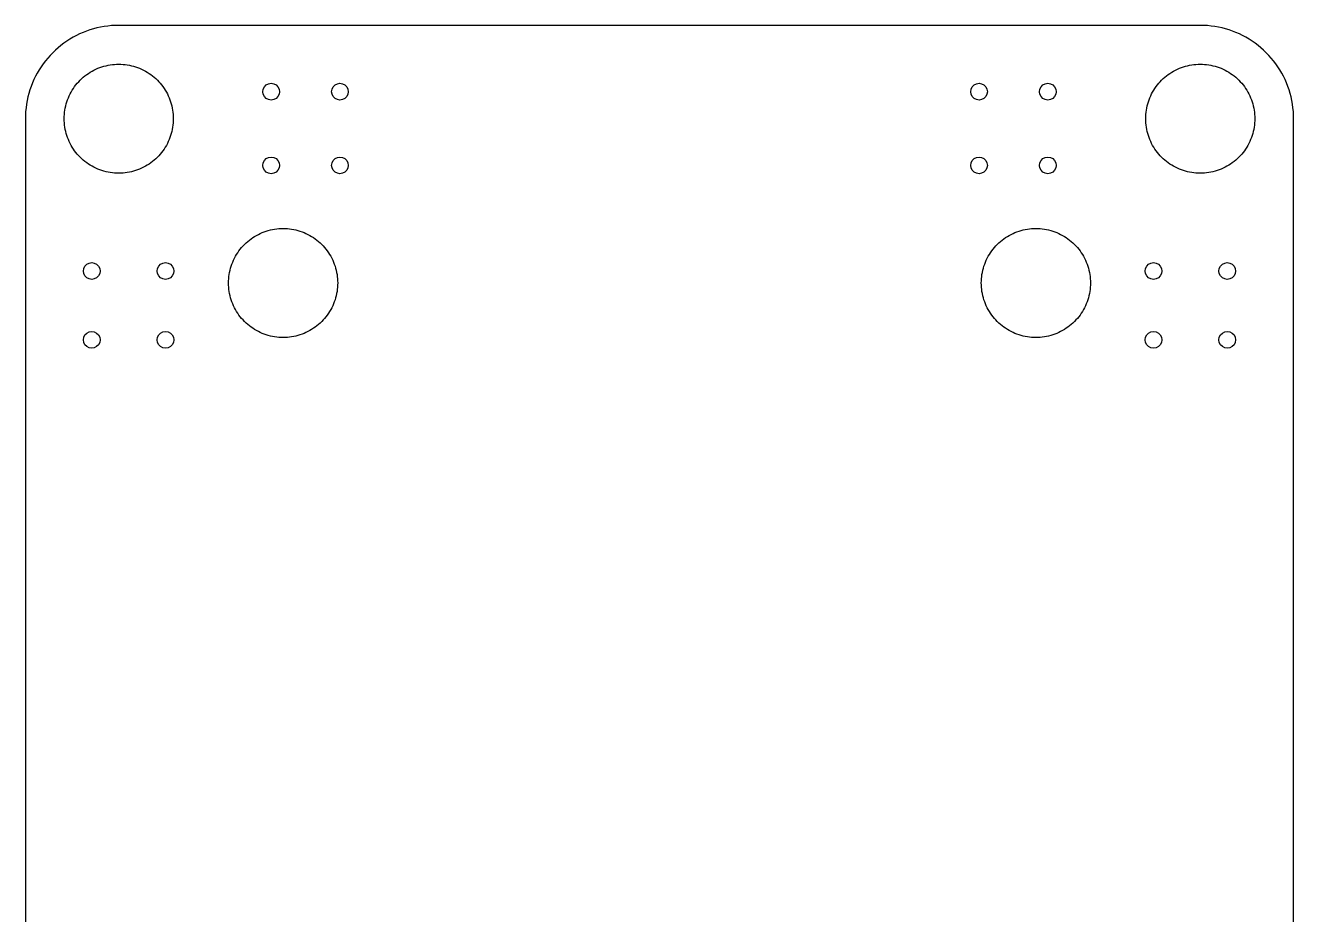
# Model space of a CAD drawing. Header units: metres. Extents: x -129 to 129, y -181 to 181.
# Drawn here: x -129 to 129, y 0 to 181 of the extents above; entities that cross this region are included whole.
import ezdxf

# ---------------------------------------------------------------- set-up
doc = ezdxf.new("R2010")
doc.units = ezdxf.units.M

msp = doc.modelspace()

# ---------------------------------------------------------------- linework, layer by layer
for p, q in [((-113.707, 180.635), (-114.435, 180.475)), ((-112.972, 180.766), (-113.707, 180.635)), ((-112.233, 180.868), (-112.972, 180.766)), ((-111.491, 180.941), (-112.233, 180.868)), ((-110.746, 180.985), (-111.491, 180.941)), ((-110, 181), (-110.746, 180.985)), ((110, 181), (-110, 181)), ((110.746, 180.985), (110, 181)), ((111.491, 180.941), (110.746, 180.985)), ((112.233, 180.868), (111.491, 180.941)), ((112.972, 180.766), (112.233, 180.868)), ((113.707, 180.635), (112.972, 180.766)), ((114.435, 180.475), (113.707, 180.635)), ((-119.927, 178.2), (-120.556, 177.798)), ((-119.284, 178.577), (-119.927, 178.2)), ((-118.626, 178.929), (-119.284, 178.577)), ((-117.955, 179.255), (-118.626, 178.929)), ((-117.271, 179.554), (-117.955, 179.255)), ((-116.576, 179.826), (-117.271, 179.554)), ((-115.871, 180.07), (-116.576, 179.826)), ((-115.157, 180.287), (-115.871, 180.07)), ((-114.435, 180.475), (-115.157, 180.287)), ((115.157, 180.287), (114.435, 180.475)), ((115.871, 180.07), (115.157, 180.287)), ((116.576, 179.826), (115.871, 180.07)), ((117.271, 179.554), (116.576, 179.826)), ((117.955, 179.255), (117.271, 179.554)), ((118.626, 178.929), (117.955, 179.255)), ((119.284, 178.577), (118.626, 178.929)), ((119.927, 178.2), (119.284, 178.577)), ((120.556, 177.798), (119.927, 178.2)), ((-122.897, 175.952), (-123.435, 175.435)), ((-122.34, 176.448), (-122.897, 175.952)), ((-121.763, 176.921), (-122.34, 176.448)), ((-121.168, 177.371), (-121.763, 176.921)), ((-120.556, 177.798), (-121.168, 177.371)), ((121.168, 177.371), (120.556, 177.798)), ((121.763, 176.921), (121.168, 177.371)), ((122.34, 176.448), (121.763, 176.921)), ((122.897, 175.952), (122.34, 176.448)), ((123.435, 175.435), (122.897, 175.952)), ((-125.371, 173.168), (-125.798, 172.556)), ((-124.921, 173.763), (-125.371, 173.168)), ((-124.448, 174.34), (-124.921, 173.763)), ((-123.952, 174.897), (-124.448, 174.34)), ((-123.435, 175.435), (-123.952, 174.897)), ((-112.591, 172.793), (-112.165, 172.887)), ((-112.165, 172.887), (-111.736, 172.963)), ((-111.736, 172.963), (-111.305, 173.023)), ((-111.305, 173.023), (-110.871, 173.066)), ((-110.871, 173.066), (-110.436, 173.091)), ((-110.436, 173.091), (-110, 173.1)), ((-110, 173.1), (-109.564, 173.091)), ((-109.564, 173.091), (-109.129, 173.066)), ((-109.129, 173.066), (-108.695, 173.023)), ((-108.695, 173.023), (-108.264, 172.963)), ((-108.264, 172.963), (-107.834, 172.887)), ((-107.834, 172.887), (-107.409, 172.793)), ((107.409, 172.793), (107.834, 172.887)), ((107.834, 172.887), (108.264, 172.963)), ((108.264, 172.963), (108.695, 173.023)), ((108.695, 173.023), (109.129, 173.066)), ((109.129, 173.066), (109.564, 173.091)), ((109.564, 173.091), (110, 173.1)), ((110, 173.1), (110.436, 173.091)), ((110.436, 173.091), (110.871, 173.066)), ((110.871, 173.066), (111.305, 173.023)), ((111.305, 173.023), (111.736, 172.963)), ((111.736, 172.963), (112.165, 172.887)), ((112.165, 172.887), (112.591, 172.793)), ((123.952, 174.897), (123.435, 175.435)), ((124.448, 174.34), (123.952, 174.897)), ((124.921, 173.763), (124.448, 174.34)), ((125.371, 173.168), (124.921, 173.763)), ((125.798, 172.556), (125.371, 173.168)), ((-126.929, 170.626), (-127.255, 169.955)), ((-126.577, 171.284), (-126.929, 170.626)), ((-126.2, 171.927), (-126.577, 171.284)), ((-125.798, 172.556), (-126.2, 171.927)), ((-117.535, 170.151), (-117.209, 170.441)), ((-117.209, 170.441), (-116.872, 170.717)), ((-116.872, 170.717), (-116.524, 170.98)), ((-116.524, 170.98), (-116.167, 171.229)), ((-116.167, 171.229), (-115.8, 171.464)), ((-115.8, 171.464), (-115.424, 171.685)), ((-115.424, 171.685), (-115.039, 171.89)), ((-115.039, 171.89), (-114.647, 172.08)), ((-114.647, 172.08), (-114.248, 172.255)), ((-114.248, 172.255), (-113.842, 172.414)), ((-113.842, 172.414), (-113.43, 172.557)), ((-113.43, 172.557), (-113.013, 172.683)), ((-113.013, 172.683), (-112.591, 172.793)), ((-107.409, 172.793), (-106.987, 172.683)), ((-106.987, 172.683), (-106.57, 172.557)), ((-106.57, 172.557), (-106.158, 172.414)), ((-106.158, 172.414), (-105.752, 172.255)), ((-105.752, 172.255), (-105.353, 172.08)), ((-105.353, 172.08), (-104.961, 171.89)), ((-104.961, 171.89), (-104.576, 171.685)), ((-104.576, 171.685), (-104.2, 171.464)), ((-104.2, 171.464), (-103.833, 171.229)), ((-103.833, 171.229), (-103.476, 170.98)), ((-103.476, 170.98), (-103.128, 170.717)), ((-103.128, 170.717), (-102.791, 170.441)), ((-102.791, 170.441), (-102.465, 170.151)), ((102.465, 170.151), (102.791, 170.441)), ((102.791, 170.441), (103.128, 170.717)), ((103.128, 170.717), (103.476, 170.98)), ((103.476, 170.98), (103.833, 171.229)), ((103.833, 171.229), (104.2, 171.464)), ((104.2, 171.464), (104.576, 171.685)), ((104.576, 171.685), (104.961, 171.89)), ((104.961, 171.89), (105.353, 172.08)), ((105.353, 172.08), (105.752, 172.255)), ((105.752, 172.255), (106.158, 172.414)), ((106.158, 172.414), (106.57, 172.557)), ((106.57, 172.557), (106.987, 172.683)), ((106.987, 172.683), (107.409, 172.793)), ((112.591, 172.793), (113.013, 172.683)), ((113.013, 172.683), (113.43, 172.557)), ((113.43, 172.557), (113.842, 172.414)), ((113.842, 172.414), (114.248, 172.255)), ((114.248, 172.255), (114.647, 172.08)), ((114.647, 172.08), (115.039, 171.89)), ((115.039, 171.89), (115.424, 171.685)), ((115.424, 171.685), (115.8, 171.464)), ((115.8, 171.464), (116.167, 171.229)), ((116.167, 171.229), (116.524, 170.98)), ((116.524, 170.98), (116.872, 170.717)), ((116.872, 170.717), (117.209, 170.441)), ((117.209, 170.441), (117.535, 170.151)), ((126.2, 171.927), (125.798, 172.556)), ((126.577, 171.284), (126.2, 171.927)), ((126.929, 170.626), (126.577, 171.284)), ((127.255, 169.955), (126.929, 170.626)), ((-128.07, 167.871), (-128.287, 167.157)), ((-127.826, 168.576), (-128.07, 167.871)), ((-127.554, 169.271), (-127.826, 168.576)), ((-127.255, 169.955), (-127.554, 169.271)), ((-119.685, 167.424), (-119.464, 167.8)), ((-119.464, 167.8), (-119.229, 168.167)), ((-119.229, 168.167), (-118.98, 168.524)), ((-118.98, 168.524), (-118.717, 168.872)), ((-118.717, 168.872), (-118.441, 169.209)), ((-118.441, 169.209), (-118.151, 169.535)), ((-118.151, 169.535), (-117.849, 169.849)), ((-117.849, 169.849), (-117.535, 170.151)), ((-102.465, 170.151), (-102.151, 169.849)), ((-102.151, 169.849), (-101.849, 169.535)), ((-101.849, 169.535), (-101.559, 169.209)), ((-101.559, 169.209), (-101.283, 168.872)), ((-101.283, 168.872), (-101.02, 168.524)), ((-101.02, 168.524), (-100.771, 168.167)), ((-100.771, 168.167), (-100.536, 167.8)), ((-100.536, 167.8), (-100.315, 167.424)), ((-80.7, 167.5), (-80.6168, 168.025)), ((-80.6168, 168.025), (-80.3753, 168.499)), ((-80.3753, 168.499), (-79.9992, 168.875)), ((-79.9992, 168.875), (-79.5253, 169.117)), ((-79.5253, 169.117), (-79, 169.2)), ((-79, 169.2), (-78.4747, 169.117)), ((-78.4747, 169.117), (-78.0008, 168.875)), ((-78.0008, 168.875), (-77.6247, 168.499)), ((-77.6247, 168.499), (-77.3832, 168.025)), ((-77.3832, 168.025), (-77.3, 167.5)), ((-66.7, 167.5), (-66.6168, 168.025)), ((-66.6168, 168.025), (-66.3753, 168.499)), ((-66.3753, 168.499), (-65.9992, 168.875)), ((-65.9992, 168.875), (-65.5253, 169.117)), ((-65.5253, 169.117), (-65, 169.2)), ((-65, 169.2), (-64.4747, 169.117)), ((-64.4747, 169.117), (-64.0008, 168.875)), ((-64.0008, 168.875), (-63.6247, 168.499)), ((-63.6247, 168.499), (-63.3832, 168.025)), ((-63.3832, 168.025), (-63.3, 167.5)), ((63.3, 167.5), (63.3832, 168.025)), ((63.3832, 168.025), (63.6247, 168.499)), ((63.6247, 168.499), (64.0008, 168.875)), ((64.0008, 168.875), (64.4747, 169.117)), ((64.4747, 169.117), (65, 169.2)), ((65, 169.2), (65.5253, 169.117)), ((65.5253, 169.117), (65.9992, 168.875)), ((65.9992, 168.875), (66.3753, 168.499)), ((66.3753, 168.499), (66.6168, 168.025)), ((66.6168, 168.025), (66.7, 167.5)), ((77.3, 167.5), (77.3832, 168.025)), ((77.3832, 168.025), (77.6247, 168.499)), ((77.6247, 168.499), (78.0008, 168.875)), ((78.0008, 168.875), (78.4747, 169.117)), ((78.4747, 169.117), (79, 169.2)), ((79, 169.2), (79.5253, 169.117)), ((79.5253, 169.117), (79.9992, 168.875)), ((79.9992, 168.875), (80.3753, 168.499)), ((80.3753, 168.499), (80.6168, 168.025)), ((80.6168, 168.025), (80.7, 167.5)), ((100.315, 167.424), (100.536, 167.8)), ((100.536, 167.8), (100.771, 168.167)), ((100.771, 168.167), (101.02, 168.524)), ((101.02, 168.524), (101.283, 168.872)), ((101.283, 168.872), (101.559, 169.209)), ((101.559, 169.209), (101.849, 169.535)), ((101.849, 169.535), (102.151, 169.849)), ((102.151, 169.849), (102.465, 170.151)), ((117.535, 170.151), (117.849, 169.849)), ((117.849, 169.849), (118.151, 169.535)), ((118.151, 169.535), (118.441, 169.209)), ((118.441, 169.209), (118.717, 168.872)), ((118.717, 168.872), (118.98, 168.524)), ((118.98, 168.524), (119.229, 168.167)), ((119.229, 168.167), (119.464, 167.8)), ((119.464, 167.8), (119.685, 167.424)), ((127.554, 169.271), (127.255, 169.955)), ((127.826, 168.576), (127.554, 169.271)), ((128.07, 167.871), (127.826, 168.576)), ((128.287, 167.157), (128.07, 167.871)), ((-128.635, 165.707), (-128.766, 164.972)), ((-128.475, 166.435), (-128.635, 165.707)), ((-128.287, 167.157), (-128.475, 166.435)), ((-120.683, 165.013), (-120.557, 165.43)), ((-120.557, 165.43), (-120.414, 165.842)), ((-120.414, 165.842), (-120.255, 166.248)), ((-120.255, 166.248), (-120.08, 166.647)), ((-120.08, 166.647), (-119.89, 167.039)), ((-119.89, 167.039), (-119.685, 167.424)), ((-100.315, 167.424), (-100.11, 167.039)), ((-100.11, 167.039), (-99.9196, 166.647)), ((-99.9196, 166.647), (-99.7449, 166.248)), ((-99.7449, 166.248), (-99.5861, 165.842)), ((-99.5861, 165.842), (-99.4433, 165.43)), ((-99.4433, 165.43), (-99.3167, 165.013)), ((-80.6168, 166.975), (-80.7, 167.5)), ((-80.3753, 166.501), (-80.6168, 166.975)), ((-79.9992, 166.125), (-80.3753, 166.501)), ((-79.5253, 165.883), (-79.9992, 166.125)), ((-79, 165.8), (-79.5253, 165.883)), ((-78.4747, 165.883), (-79, 165.8)), ((-78.0008, 166.125), (-78.4747, 165.883)), ((-77.6247, 166.501), (-78.0008, 166.125)), ((-77.3832, 166.975), (-77.6247, 166.501)), ((-77.3, 167.5), (-77.3832, 166.975)), ((-66.6168, 166.975), (-66.7, 167.5)), ((-66.3753, 166.501), (-66.6168, 166.975)), ((-65.9992, 166.125), (-66.3753, 166.501)), ((-65.5253, 165.883), (-65.9992, 166.125)), ((-65, 165.8), (-65.5253, 165.883)), ((-64.4747, 165.883), (-65, 165.8)), ((-64.0008, 166.125), (-64.4747, 165.883)), ((-63.6247, 166.501), (-64.0008, 166.125)), ((-63.3832, 166.975), (-63.6247, 166.501)), ((-63.3, 167.5), (-63.3832, 166.975)), ((63.3832, 166.975), (63.3, 167.5)), ((63.6247, 166.501), (63.3832, 166.975)), ((64.0008, 166.125), (63.6247, 166.501)), ((64.4747, 165.883), (64.0008, 166.125)), ((65, 165.8), (64.4747, 165.883)), ((65.5253, 165.883), (65, 165.8)), ((65.9992, 166.125), (65.5253, 165.883)), ((66.3753, 166.501), (65.9992, 166.125)), ((66.6168, 166.975), (66.3753, 166.501)), ((66.7, 167.5), (66.6168, 166.975)), ((77.3832, 166.975), (77.3, 167.5)), ((77.6247, 166.501), (77.3832, 166.975)), ((78.0008, 166.125), (77.6247, 166.501)), ((78.4747, 165.883), (78.0008, 166.125)), ((79, 165.8), (78.4747, 165.883)), ((79.5253, 165.883), (79, 165.8)), ((79.9992, 166.125), (79.5253, 165.883)), ((80.3753, 166.501), (79.9992, 166.125)), ((80.6168, 166.975), (80.3753, 166.501)), ((80.7, 167.5), (80.6168, 166.975)), ((99.3167, 165.013), (99.4433, 165.43)), ((99.4433, 165.43), (99.5861, 165.842)), ((99.5861, 165.842), (99.7449, 166.248)), ((99.7449, 166.248), (99.9196, 166.647)), ((99.9196, 166.647), (100.11, 167.039)), ((100.11, 167.039), (100.315, 167.424)), ((119.685, 167.424), (119.89, 167.039)), ((119.89, 167.039), (120.08, 166.647)), ((120.08, 166.647), (120.255, 166.248)), ((120.255, 166.248), (120.414, 165.842)), ((120.414, 165.842), (120.557, 165.43)), ((120.557, 165.43), (120.683, 165.013)), ((128.475, 166.435), (128.287, 167.157)), ((128.635, 165.707), (128.475, 166.435)), ((128.766, 164.972), (128.635, 165.707)), ((-128.985, 162.746), (-129, 162)), ((-128.941, 163.491), (-128.985, 162.746)), ((-128.868, 164.233), (-128.941, 163.491)), ((-128.766, 164.972), (-128.868, 164.233)), ((-121.091, 162.436), (-121.066, 162.871)), ((-121.066, 162.871), (-121.023, 163.305)), ((-121.023, 163.305), (-120.963, 163.736)), ((-120.963, 163.736), (-120.887, 164.165)), ((-120.887, 164.165), (-120.793, 164.591)), ((-120.793, 164.591), (-120.683, 165.013)), ((-99.3167, 165.013), (-99.2067, 164.591)), ((-99.2067, 164.591), (-99.1133, 164.165)), ((-99.1133, 164.165), (-99.0367, 163.736)), ((-99.0367, 163.736), (-98.9769, 163.305)), ((-98.9769, 163.305), (-98.9342, 162.871)), ((-98.9342, 162.871), (-98.9086, 162.436)), ((98.9086, 162.436), (98.9342, 162.871)), ((98.9342, 162.871), (98.9769, 163.305)), ((98.9769, 163.305), (99.0367, 163.736)), ((99.0367, 163.736), (99.1133, 164.165)), ((99.1133, 164.165), (99.2067, 164.591)), ((99.2067, 164.591), (99.3167, 165.013)), ((120.683, 165.013), (120.793, 164.591)), ((120.793, 164.591), (120.887, 164.165)), ((120.887, 164.165), (120.963, 163.736)), ((120.963, 163.736), (121.023, 163.305)), ((121.023, 163.305), (121.066, 162.871)), ((121.066, 162.871), (121.091, 162.436)), ((128.868, 164.233), (128.766, 164.972)), ((128.941, 163.491), (128.868, 164.233)), ((128.985, 162.746), (128.941, 163.491)), ((129, 162), (128.985, 162.746)), ((-129, 162), (-129, -162)), ((-121.1, 162), (-121.091, 162.436)), ((-121.091, 161.564), (-121.1, 162)), ((-121.066, 161.129), (-121.091, 161.564)), ((-121.023, 160.695), (-121.066, 161.129)), ((-120.963, 160.264), (-121.023, 160.695)), ((-120.887, 159.834), (-120.963, 160.264)), ((-99.0367, 160.264), (-99.1133, 159.834)), ((-98.9769, 160.695), (-99.0367, 160.264)), ((-98.9342, 161.129), (-98.9769, 160.695)), ((-98.9086, 161.564), (-98.9342, 161.129)), ((-98.9086, 162.436), (-98.9, 162)), ((-98.9, 162), (-98.9086, 161.564)), ((98.9, 162), (98.9086, 162.436)), ((98.9086, 161.564), (98.9, 162)), ((98.9342, 161.129), (98.9086, 161.564)), ((98.9769, 160.695), (98.9342, 161.129)), ((99.0367, 160.264), (98.9769, 160.695)), ((99.1133, 159.834), (99.0367, 160.264)), ((120.963, 160.264), (120.887, 159.834)), ((121.023, 160.695), (120.963, 160.264)), ((121.066, 161.129), (121.023, 160.695)), ((121.091, 161.564), (121.066, 161.129)), ((121.091, 162.436), (121.1, 162)), ((121.1, 162), (121.091, 161.564)), ((129, -162), (129, 162)), ((-120.793, 159.409), (-120.887, 159.834)), ((-120.683, 158.987), (-120.793, 159.409)), ((-120.557, 158.57), (-120.683, 158.987)), ((-120.414, 158.158), (-120.557, 158.57)), ((-120.255, 157.752), (-120.414, 158.158)), ((-120.08, 157.353), (-120.255, 157.752)), ((-99.7449, 157.752), (-99.9196, 157.353)), ((-99.5861, 158.158), (-99.7449, 157.752)), ((-99.4433, 158.57), (-99.5861, 158.158)), ((-99.3167, 158.987), (-99.4433, 158.57)), ((-99.2067, 159.409), (-99.3167, 158.987)), ((-99.1133, 159.834), (-99.2067, 159.409)), ((99.2067, 159.409), (99.1133, 159.834)), ((99.3167, 158.987), (99.2067, 159.409)), ((99.4433, 158.57), (99.3167, 158.987)), ((99.5861, 158.158), (99.4433, 158.57)), ((99.7449, 157.752), (99.5861, 158.158)), ((99.9196, 157.353), (99.7449, 157.752)), ((120.255, 157.752), (120.08, 157.353)), ((120.414, 158.158), (120.255, 157.752)), ((120.557, 158.57), (120.414, 158.158)), ((120.683, 158.987), (120.557, 158.57)), ((120.793, 159.409), (120.683, 158.987)), ((120.887, 159.834), (120.793, 159.409)), ((-119.89, 156.961), (-120.08, 157.353)), ((-119.685, 156.576), (-119.89, 156.961)), ((-119.464, 156.2), (-119.685, 156.576)), ((-119.229, 155.833), (-119.464, 156.2)), ((-118.98, 155.476), (-119.229, 155.833)), ((-118.717, 155.128), (-118.98, 155.476)), ((-118.441, 154.791), (-118.717, 155.128)), ((-101.283, 155.128), (-101.559, 154.791)), ((-101.02, 155.476), (-101.283, 155.128)), ((-100.771, 155.833), (-101.02, 155.476)), ((-100.536, 156.2), (-100.771, 155.833)), ((-100.315, 156.576), (-100.536, 156.2)), ((-100.11, 156.961), (-100.315, 156.576)), ((-99.9196, 157.353), (-100.11, 156.961)), ((100.11, 156.961), (99.9196, 157.353)), ((100.315, 156.576), (100.11, 156.961)), ((100.536, 156.2), (100.315, 156.576)), ((100.771, 155.833), (100.536, 156.2)), ((101.02, 155.476), (100.771, 155.833)), ((101.283, 155.128), (101.02, 155.476)), ((101.559, 154.791), (101.283, 155.128)), ((118.717, 155.128), (118.441, 154.791)), ((118.98, 155.476), (118.717, 155.128)), ((119.229, 155.833), (118.98, 155.476)), ((119.464, 156.2), (119.229, 155.833)), ((119.685, 156.576), (119.464, 156.2)), ((119.89, 156.961), (119.685, 156.576)), ((120.08, 157.353), (119.89, 156.961)), ((-118.151, 154.465), (-118.441, 154.791)), ((-117.849, 154.151), (-118.151, 154.465)), ((-117.535, 153.849), (-117.849, 154.151)), ((-117.209, 153.559), (-117.535, 153.849)), ((-116.872, 153.283), (-117.209, 153.559)), ((-116.524, 153.02), (-116.872, 153.283)), ((-116.167, 152.771), (-116.524, 153.02)), ((-115.8, 152.536), (-116.167, 152.771)), ((-115.424, 152.315), (-115.8, 152.536)), ((-115.039, 152.11), (-115.424, 152.315)), ((-104.576, 152.315), (-104.961, 152.11)), ((-104.2, 152.536), (-104.576, 152.315)), ((-103.833, 152.771), (-104.2, 152.536)), ((-103.476, 153.02), (-103.833, 152.771)), ((-103.128, 153.283), (-103.476, 153.02)), ((-102.791, 153.559), (-103.128, 153.283)), ((-102.465, 153.849), (-102.791, 153.559)), ((-102.151, 154.151), (-102.465, 153.849)), ((-101.849, 154.465), (-102.151, 154.151)), ((-101.559, 154.791), (-101.849, 154.465)), ((-80.7, 152.5), (-80.6168, 153.025)), ((-80.6168, 151.975), (-80.7, 152.5)), ((-80.6168, 153.025), (-80.3753, 153.499)), ((-80.3753, 153.499), (-79.9992, 153.875)), ((-79.9992, 153.875), (-79.5253, 154.117)), ((-79.5253, 154.117), (-79, 154.2)), ((-79, 154.2), (-78.4747, 154.117)), ((-78.4747, 154.117), (-78.0008, 153.875)), ((-78.0008, 153.875), (-77.6247, 153.499)), ((-77.6247, 153.499), (-77.3832, 153.025)), ((-77.3832, 153.025), (-77.3, 152.5)), ((-77.3, 152.5), (-77.3832, 151.975)), ((-66.7, 152.5), (-66.6168, 153.025)), ((-66.6168, 151.975), (-66.7, 152.5)), ((-66.6168, 153.025), (-66.3753, 153.499)), ((-66.3753, 153.499), (-65.9992, 153.875)), ((-65.9992, 153.875), (-65.5253, 154.117)), ((-65.5253, 154.117), (-65, 154.2)), ((-65, 154.2), (-64.4747, 154.117)), ((-64.4747, 154.117), (-64.0008, 153.875)), ((-64.0008, 153.875), (-63.6247, 153.499)), ((-63.6247, 153.499), (-63.3832, 153.025)), ((-63.3832, 153.025), (-63.3, 152.5)), ((-63.3, 152.5), (-63.3832, 151.975)), ((63.3, 152.5), (63.3832, 153.025)), ((63.3832, 151.975), (63.3, 152.5)), ((63.3832, 153.025), (63.6247, 153.499)), ((63.6247, 153.499), (64.0008, 153.875)), ((64.0008, 153.875), (64.4747, 154.117)), ((64.4747, 154.117), (65, 154.2)), ((65, 154.2), (65.5253, 154.117)), ((65.5253, 154.117), (65.9992, 153.875)), ((65.9992, 153.875), (66.3753, 153.499)), ((66.3753, 153.499), (66.6168, 153.025)), ((66.6168, 153.025), (66.7, 152.5)), ((66.7, 152.5), (66.6168, 151.975)), ((77.3, 152.5), (77.3832, 153.025)), ((77.3832, 151.975), (77.3, 152.5)), ((77.3832, 153.025), (77.6247, 153.499)), ((77.6247, 153.499), (78.0008, 153.875)), ((78.0008, 153.875), (78.4747, 154.117)), ((78.4747, 154.117), (79, 154.2)), ((79, 154.2), (79.5253, 154.117)), ((79.5253, 154.117), (79.9992, 153.875)), ((79.9992, 153.875), (80.3753, 153.499)), ((80.3753, 153.499), (80.6168, 153.025)), ((80.6168, 153.025), (80.7, 152.5)), ((80.7, 152.5), (80.6168, 151.975)), ((101.849, 154.465), (101.559, 154.791)), ((102.151, 154.151), (101.849, 154.465)), ((102.465, 153.849), (102.151, 154.151)), ((102.791, 153.559), (102.465, 153.849)), ((103.128, 153.283), (102.791, 153.559)), ((103.476, 153.02), (103.128, 153.283)), ((103.833, 152.771), (103.476, 153.02)), ((104.2, 152.536), (103.833, 152.771)), ((104.576, 152.315), (104.2, 152.536)), ((104.961, 152.11), (104.576, 152.315)), ((115.424, 152.315), (115.039, 152.11)), ((115.8, 152.536), (115.424, 152.315)), ((116.167, 152.771), (115.8, 152.536)), ((116.524, 153.02), (116.167, 152.771)), ((116.872, 153.283), (116.524, 153.02)), ((117.209, 153.559), (116.872, 153.283)), ((117.535, 153.849), (117.209, 153.559)), ((117.849, 154.151), (117.535, 153.849)), ((118.151, 154.465), (117.849, 154.151)), ((118.441, 154.791), (118.151, 154.465)), ((-114.647, 151.92), (-115.039, 152.11)), ((-114.248, 151.745), (-114.647, 151.92)), ((-113.842, 151.586), (-114.248, 151.745)), ((-113.43, 151.443), (-113.842, 151.586)), ((-113.013, 151.317), (-113.43, 151.443)), ((-112.591, 151.207), (-113.013, 151.317)), ((-112.165, 151.113), (-112.591, 151.207)), ((-111.736, 151.037), (-112.165, 151.113)), ((-111.305, 150.977), (-111.736, 151.037)), ((-110.871, 150.934), (-111.305, 150.977)), ((-110.436, 150.909), (-110.871, 150.934)), ((-110, 150.9), (-110.436, 150.909)), ((-109.564, 150.909), (-110, 150.9)), ((-109.129, 150.934), (-109.564, 150.909)), ((-108.695, 150.977), (-109.129, 150.934)), ((-108.264, 151.037), (-108.695, 150.977)), ((-107.834, 151.113), (-108.264, 151.037)), ((-107.409, 151.207), (-107.834, 151.113)), ((-106.987, 151.317), (-107.409, 151.207)), ((-106.57, 151.443), (-106.987, 151.317)), ((-106.158, 151.586), (-106.57, 151.443)), ((-105.752, 151.745), (-106.158, 151.586)), ((-105.353, 151.92), (-105.752, 151.745)), ((-104.961, 152.11), (-105.353, 151.92)), ((-80.3753, 151.501), (-80.6168, 151.975)), ((-79.9992, 151.125), (-80.3753, 151.501)), ((-79.5253, 150.883), (-79.9992, 151.125)), ((-79, 150.8), (-79.5253, 150.883)), ((-78.4747, 150.883), (-79, 150.8)), ((-78.0008, 151.125), (-78.4747, 150.883)), ((-77.6247, 151.501), (-78.0008, 151.125)), ((-77.3832, 151.975), (-77.6247, 151.501)), ((-66.3753, 151.501), (-66.6168, 151.975)), ((-65.9992, 151.125), (-66.3753, 151.501)), ((-65.5253, 150.883), (-65.9992, 151.125)), ((-65, 150.8), (-65.5253, 150.883)), ((-64.4747, 150.883), (-65, 150.8)), ((-64.0008, 151.125), (-64.4747, 150.883)), ((-63.6247, 151.501), (-64.0008, 151.125)), ((-63.3832, 151.975), (-63.6247, 151.501)), ((63.6247, 151.501), (63.3832, 151.975)), ((64.0008, 151.125), (63.6247, 151.501)), ((64.4747, 150.883), (64.0008, 151.125)), ((65, 150.8), (64.4747, 150.883)), ((65.5253, 150.883), (65, 150.8)), ((65.9992, 151.125), (65.5253, 150.883)), ((66.3753, 151.501), (65.9992, 151.125)), ((66.6168, 151.975), (66.3753, 151.501)), ((77.6247, 151.501), (77.3832, 151.975)), ((78.0008, 151.125), (77.6247, 151.501)), ((78.4747, 150.883), (78.0008, 151.125)), ((79, 150.8), (78.4747, 150.883)), ((79.5253, 150.883), (79, 150.8)), ((79.9992, 151.125), (79.5253, 150.883)), ((80.3753, 151.501), (79.9992, 151.125)), ((80.6168, 151.975), (80.3753, 151.501)), ((105.353, 151.92), (104.961, 152.11)), ((105.752, 151.745), (105.353, 151.92)), ((106.158, 151.586), (105.752, 151.745)), ((106.57, 151.443), (106.158, 151.586)), ((106.987, 151.317), (106.57, 151.443)), ((107.409, 151.207), (106.987, 151.317)), ((107.834, 151.113), (107.409, 151.207)), ((108.264, 151.037), (107.834, 151.113)), ((108.695, 150.977), (108.264, 151.037)), ((109.129, 150.934), (108.695, 150.977)), ((109.564, 150.909), (109.129, 150.934)), ((110, 150.9), (109.564, 150.909)), ((110.436, 150.909), (110, 150.9)), ((110.871, 150.934), (110.436, 150.909)), ((111.305, 150.977), (110.871, 150.934)), ((111.736, 151.037), (111.305, 150.977)), ((112.165, 151.113), (111.736, 151.037)), ((112.591, 151.207), (112.165, 151.113)), ((113.013, 151.317), (112.591, 151.207)), ((113.43, 151.443), (113.013, 151.317)), ((113.842, 151.586), (113.43, 151.443)), ((114.248, 151.745), (113.842, 151.586)), ((114.647, 151.92), (114.248, 151.745)), ((115.039, 152.11), (114.647, 151.92)), ((-79.578, 139.248), (-79.1562, 139.358)), ((-79.1562, 139.358), (-78.7305, 139.452)), ((-78.7305, 139.452), (-78.3014, 139.528)), ((-78.3014, 139.528), (-77.8696, 139.588)), ((-77.8696, 139.588), (-77.4359, 139.631)), ((-77.4359, 139.631), (-77.0007, 139.656)), ((-77.0007, 139.656), (-76.565, 139.665)), ((-76.565, 139.665), (-76.1292, 139.656)), ((-76.1292, 139.656), (-75.6941, 139.631)), ((-75.6941, 139.631), (-75.2603, 139.588)), ((-75.2603, 139.588), (-74.8285, 139.528)), ((-74.8285, 139.528), (-74.3995, 139.452)), ((-74.3995, 139.452), (-73.9737, 139.358)), ((-73.9737, 139.358), (-73.552, 139.248)), ((73.552, 139.248), (73.9737, 139.358)), ((73.9737, 139.358), (74.3995, 139.452)), ((74.3995, 139.452), (74.8285, 139.528)), ((74.8285, 139.528), (75.2603, 139.588)), ((75.2603, 139.588), (75.6941, 139.631)), ((75.6941, 139.631), (76.1292, 139.656)), ((76.1292, 139.656), (76.565, 139.665)), ((76.565, 139.665), (77.0007, 139.656)), ((77.0007, 139.656), (77.4359, 139.631)), ((77.4359, 139.631), (77.8696, 139.588)), ((77.8696, 139.588), (78.3014, 139.528)), ((78.3014, 139.528), (78.7305, 139.452)), ((78.7305, 139.452), (79.1562, 139.358)), ((79.1562, 139.358), (79.578, 139.248)), ((-84.0997, 136.716), (-83.7738, 137.005)), ((-83.7738, 137.005), (-83.4369, 137.282)), ((-83.4369, 137.282), (-83.0894, 137.545)), ((-83.0894, 137.545), (-82.7318, 137.794)), ((-82.7318, 137.794), (-82.3647, 138.029)), ((-82.3647, 138.029), (-81.9887, 138.25)), ((-81.9887, 138.25), (-81.6043, 138.455)), ((-81.6043, 138.455), (-81.2121, 138.645)), ((-81.2121, 138.645), (-80.8127, 138.82)), ((-80.8127, 138.82), (-80.4069, 138.979)), ((-80.4069, 138.979), (-79.9951, 139.122)), ((-79.9951, 139.122), (-79.578, 139.248)), ((-73.552, 139.248), (-73.1349, 139.122)), ((-73.1349, 139.122), (-72.7231, 138.979)), ((-72.7231, 138.979), (-72.3172, 138.82)), ((-72.3172, 138.82), (-71.9178, 138.645)), ((-71.9178, 138.645), (-71.5257, 138.455)), ((-71.5257, 138.455), (-71.1413, 138.25)), ((-71.1413, 138.25), (-70.7652, 138.029)), ((-70.7652, 138.029), (-70.3981, 137.794)), ((-70.3981, 137.794), (-70.0405, 137.545)), ((-70.0405, 137.545), (-69.693, 137.282)), ((-69.693, 137.282), (-69.3561, 137.005)), ((-69.3561, 137.005), (-69.0303, 136.716)), ((69.0303, 136.716), (69.3561, 137.005)), ((69.3561, 137.005), (69.693, 137.282)), ((69.693, 137.282), (70.0405, 137.545)), ((70.0405, 137.545), (70.3981, 137.794)), ((70.3981, 137.794), (70.7652, 138.029)), ((70.7652, 138.029), (71.1413, 138.25)), ((71.1413, 138.25), (71.5257, 138.455)), ((71.5257, 138.455), (71.9178, 138.645)), ((71.9178, 138.645), (72.3172, 138.82)), ((72.3172, 138.82), (72.7231, 138.979)), ((72.7231, 138.979), (73.1349, 139.122)), ((73.1349, 139.122), (73.552, 139.248)), ((79.578, 139.248), (79.9951, 139.122)), ((79.9951, 139.122), (80.4069, 138.979)), ((80.4069, 138.979), (80.8127, 138.82)), ((80.8127, 138.82), (81.2121, 138.645)), ((81.2121, 138.645), (81.6043, 138.455)), ((81.6043, 138.455), (81.9887, 138.25)), ((81.9887, 138.25), (82.3647, 138.029)), ((82.3647, 138.029), (82.7318, 137.794)), ((82.7318, 137.794), (83.0894, 137.545)), ((83.0894, 137.545), (83.4369, 137.282)), ((83.4369, 137.282), (83.7738, 137.005)), ((83.7738, 137.005), (84.0997, 136.716)), ((-86.2497, 133.989), (-86.0293, 134.365)), ((-86.0293, 134.365), (-85.7943, 134.732)), ((-85.7943, 134.732), (-85.5451, 135.089)), ((-85.5451, 135.089), (-85.282, 135.437)), ((-85.282, 135.437), (-85.0055, 135.774)), ((-85.0055, 135.774), (-84.7159, 136.1)), ((-84.7159, 136.1), (-84.4138, 136.414)), ((-84.4138, 136.414), (-84.0997, 136.716)), ((-69.0303, 136.716), (-68.7161, 136.414)), ((-68.7161, 136.414), (-68.414, 136.1)), ((-68.414, 136.1), (-68.1245, 135.774)), ((-68.1245, 135.774), (-67.8479, 135.437)), ((-67.8479, 135.437), (-67.5849, 135.089)), ((-67.5849, 135.089), (-67.3356, 134.732)), ((-67.3356, 134.732), (-67.1007, 134.365)), ((-67.1007, 134.365), (-66.8803, 133.989)), ((66.8803, 133.989), (67.1007, 134.365)), ((67.1007, 134.365), (67.3356, 134.732)), ((67.3356, 134.732), (67.5849, 135.089)), ((67.5849, 135.089), (67.8479, 135.437)), ((67.8479, 135.437), (68.1245, 135.774)), ((68.1245, 135.774), (68.414, 136.1)), ((68.414, 136.1), (68.7161, 136.414)), ((68.7161, 136.414), (69.0303, 136.716)), ((84.0997, 136.716), (84.4138, 136.414)), ((84.4138, 136.414), (84.7159, 136.1)), ((84.7159, 136.1), (85.0055, 135.774)), ((85.0055, 135.774), (85.282, 135.437)), ((85.282, 135.437), (85.5451, 135.089)), ((85.5451, 135.089), (85.7943, 134.732)), ((85.7943, 134.732), (86.0293, 134.365)), ((86.0293, 134.365), (86.2497, 133.989)), ((-117.117, 131.525), (-116.875, 131.999)), ((-116.875, 131.999), (-116.499, 132.375)), ((-116.499, 132.375), (-116.025, 132.617)), ((-116.025, 132.617), (-115.5, 132.7)), ((-115.5, 132.7), (-114.975, 132.617)), ((-114.975, 132.617), (-114.501, 132.375)), ((-114.501, 132.375), (-114.125, 131.999)), ((-114.125, 131.999), (-113.883, 131.525)), ((-102.117, 131.525), (-101.875, 131.999)), ((-101.875, 131.999), (-101.499, 132.375)), ((-101.499, 132.375), (-101.025, 132.617)), ((-101.025, 132.617), (-100.5, 132.7)), ((-100.5, 132.7), (-99.9747, 132.617)), ((-99.9747, 132.617), (-99.5008, 132.375)), ((-99.5008, 132.375), (-99.1247, 131.999)), ((-99.1247, 131.999), (-98.8832, 131.525)), ((-87.2482, 131.578), (-87.1217, 131.995)), ((-87.1217, 131.995), (-86.9789, 132.407)), ((-86.9789, 132.407), (-86.82, 132.813)), ((-86.82, 132.813), (-86.6454, 133.212)), ((-86.6454, 133.212), (-86.4551, 133.604)), ((-86.4551, 133.604), (-86.2497, 133.989)), ((-66.8803, 133.989), (-66.6748, 133.604)), ((-66.6748, 133.604), (-66.4846, 133.212)), ((-66.4846, 133.212), (-66.3099, 132.813)), ((-66.3099, 132.813), (-66.151, 132.407)), ((-66.151, 132.407), (-66.0082, 131.995)), ((-66.0082, 131.995), (-65.8817, 131.578)), ((65.8817, 131.578), (66.0082, 131.995)), ((66.0082, 131.995), (66.151, 132.407)), ((66.151, 132.407), (66.3099, 132.813)), ((66.3099, 132.813), (66.4846, 133.212)), ((66.4846, 133.212), (66.6748, 133.604)), ((66.6748, 133.604), (66.8803, 133.989)), ((86.2497, 133.989), (86.4551, 133.604)), ((86.4551, 133.604), (86.6454, 133.212)), ((86.6454, 133.212), (86.82, 132.813)), ((86.82, 132.813), (86.9789, 132.407)), ((86.9789, 132.407), (87.1217, 131.995)), ((87.1217, 131.995), (87.2482, 131.578)), ((98.8832, 131.525), (99.1247, 131.999)), ((99.1247, 131.999), (99.5008, 132.375)), ((99.5008, 132.375), (99.9747, 132.617)), ((99.9747, 132.617), (100.5, 132.7)), ((100.5, 132.7), (101.025, 132.617)), ((101.025, 132.617), (101.499, 132.375)), ((101.499, 132.375), (101.875, 131.999)), ((101.875, 131.999), (102.117, 131.525)), ((113.883, 131.525), (114.125, 131.999)), ((114.125, 131.999), (114.501, 132.375)), ((114.501, 132.375), (114.975, 132.617)), ((114.975, 132.617), (115.5, 132.7)), ((115.5, 132.7), (116.025, 132.617)), ((116.025, 132.617), (116.499, 132.375)), ((116.499, 132.375), (116.875, 131.999)), ((116.875, 131.999), (117.117, 131.525)), ((-117.2, 131), (-117.117, 131.525)), ((-117.117, 130.475), (-117.2, 131)), ((-116.875, 130.001), (-117.117, 130.475)), ((-116.499, 129.625), (-116.875, 130.001)), ((-116.025, 129.383), (-116.499, 129.625)), ((-115.5, 129.3), (-116.025, 129.383)), ((-114.975, 129.383), (-115.5, 129.3)), ((-114.501, 129.625), (-114.975, 129.383)), ((-114.125, 130.001), (-114.501, 129.625)), ((-113.883, 130.475), (-114.125, 130.001)), ((-113.883, 131.525), (-113.8, 131)), ((-113.8, 131), (-113.883, 130.475)), ((-102.2, 131), (-102.117, 131.525)), ((-102.117, 130.475), (-102.2, 131)), ((-101.875, 130.001), (-102.117, 130.475)), ((-101.499, 129.625), (-101.875, 130.001)), ((-101.025, 129.383), (-101.499, 129.625)), ((-100.5, 129.3), (-101.025, 129.383)), ((-99.9747, 129.383), (-100.5, 129.3)), ((-99.5008, 129.625), (-99.9747, 129.383)), ((-99.1247, 130.001), (-99.5008, 129.625)), ((-98.8832, 130.475), (-99.1247, 130.001)), ((-98.8832, 131.525), (-98.8, 131)), ((-98.8, 131), (-98.8832, 130.475)), ((-87.665, 128.565), (-87.6564, 129.001)), ((-87.6564, 129.001), (-87.6308, 129.436)), ((-87.6308, 129.436), (-87.588, 129.87)), ((-87.588, 129.87), (-87.5283, 130.301)), ((-87.5283, 130.301), (-87.4517, 130.73)), ((-87.4517, 130.73), (-87.3583, 131.156)), ((-87.3583, 131.156), (-87.2482, 131.578)), ((-65.8817, 131.578), (-65.7717, 131.156)), ((-65.7717, 131.156), (-65.6783, 130.73)), ((-65.6783, 130.73), (-65.6016, 130.301)), ((-65.6016, 130.301), (-65.5419, 129.87)), ((-65.5419, 129.87), (-65.4992, 129.436)), ((-65.4992, 129.436), (-65.4735, 129.001)), ((-65.4735, 129.001), (-65.465, 128.565)), ((65.465, 128.565), (65.4735, 129.001)), ((65.4735, 129.001), (65.4992, 129.436)), ((65.4992, 129.436), (65.5419, 129.87)), ((65.5419, 129.87), (65.6016, 130.301)), ((65.6016, 130.301), (65.6783, 130.73)), ((65.6783, 130.73), (65.7717, 131.156)), ((65.7717, 131.156), (65.8817, 131.578)), ((87.2482, 131.578), (87.3583, 131.156)), ((87.3583, 131.156), (87.4517, 130.73)), ((87.4517, 130.73), (87.5283, 130.301)), ((87.5283, 130.301), (87.588, 129.87)), ((87.588, 129.87), (87.6308, 129.436)), ((87.6308, 129.436), (87.6564, 129.001)), ((87.6564, 129.001), (87.665, 128.565)), ((98.8, 131), (98.8832, 131.525)), ((98.8832, 130.475), (98.8, 131)), ((99.1247, 130.001), (98.8832, 130.475)), ((99.5008, 129.625), (99.1247, 130.001)), ((99.9747, 129.383), (99.5008, 129.625)), ((100.5, 129.3), (99.9747, 129.383)), ((101.025, 129.383), (100.5, 129.3)), ((101.499, 129.625), (101.025, 129.383)), ((101.875, 130.001), (101.499, 129.625)), ((102.117, 130.475), (101.875, 130.001)), ((102.117, 131.525), (102.2, 131)), ((102.2, 131), (102.117, 130.475)), ((113.8, 131), (113.883, 131.525)), ((113.883, 130.475), (113.8, 131)), ((114.125, 130.001), (113.883, 130.475)), ((114.501, 129.625), (114.125, 130.001)), ((114.975, 129.383), (114.501, 129.625)), ((115.5, 129.3), (114.975, 129.383)), ((116.025, 129.383), (115.5, 129.3)), ((116.499, 129.625), (116.025, 129.383)), ((116.875, 130.001), (116.499, 129.625)), ((117.117, 130.475), (116.875, 130.001)), ((117.117, 131.525), (117.2, 131)), ((117.2, 131), (117.117, 130.475)), ((-87.6564, 128.129), (-87.665, 128.565)), ((-87.6308, 127.694), (-87.6564, 128.129)), ((-87.588, 127.26), (-87.6308, 127.694)), ((-87.5283, 126.829), (-87.588, 127.26)), ((-87.4517, 126.399), (-87.5283, 126.829)), ((-65.6016, 126.829), (-65.6783, 126.399)), ((-65.5419, 127.26), (-65.6016, 126.829)), ((-65.4992, 127.694), (-65.5419, 127.26)), ((-65.4735, 128.129), (-65.4992, 127.694)), ((-65.465, 128.565), (-65.4735, 128.129)), ((65.4735, 128.129), (65.465, 128.565)), ((65.4992, 127.694), (65.4735, 128.129)), ((65.5419, 127.26), (65.4992, 127.694)), ((65.6016, 126.829), (65.5419, 127.26)), ((65.6783, 126.399), (65.6016, 126.829)), ((87.5283, 126.829), (87.4517, 126.399)), ((87.588, 127.26), (87.5283, 126.829)), ((87.6308, 127.694), (87.588, 127.26)), ((87.6564, 128.129), (87.6308, 127.694)), ((87.665, 128.565), (87.6564, 128.129)), ((-87.3583, 125.974), (-87.4517, 126.399)), ((-87.2482, 125.552), (-87.3583, 125.974)), ((-87.1217, 125.135), (-87.2482, 125.552)), ((-86.9789, 124.723), (-87.1217, 125.135)), ((-86.82, 124.317), (-86.9789, 124.723)), ((-86.6454, 123.918), (-86.82, 124.317)), ((-86.4551, 123.526), (-86.6454, 123.918)), ((-66.4846, 123.918), (-66.6748, 123.526)), ((-66.3099, 124.317), (-66.4846, 123.918)), ((-66.151, 124.723), (-66.3099, 124.317)), ((-66.0082, 125.135), (-66.151, 124.723)), ((-65.8817, 125.552), (-66.0082, 125.135)), ((-65.7717, 125.974), (-65.8817, 125.552)), ((-65.6783, 126.399), (-65.7717, 125.974)), ((65.7717, 125.974), (65.6783, 126.399)), ((65.8817, 125.552), (65.7717, 125.974)), ((66.0082, 125.135), (65.8817, 125.552)), ((66.151, 124.723), (66.0082, 125.135)), ((66.3099, 124.317), (66.151, 124.723)), ((66.4846, 123.918), (66.3099, 124.317)), ((66.6748, 123.526), (66.4846, 123.918)), ((86.6454, 123.918), (86.4551, 123.526)), ((86.82, 124.317), (86.6454, 123.918)), ((86.9789, 124.723), (86.82, 124.317)), ((87.1217, 125.135), (86.9789, 124.723)), ((87.2482, 125.552), (87.1217, 125.135)), ((87.3583, 125.974), (87.2482, 125.552)), ((87.4517, 126.399), (87.3583, 125.974)), ((-86.2497, 123.141), (-86.4551, 123.526)), ((-86.0293, 122.765), (-86.2497, 123.141)), ((-85.7943, 122.398), (-86.0293, 122.765)), ((-85.5451, 122.041), (-85.7943, 122.398)), ((-85.282, 121.693), (-85.5451, 122.041)), ((-85.0055, 121.356), (-85.282, 121.693)), ((-84.7159, 121.03), (-85.0055, 121.356)), ((-68.1245, 121.356), (-68.414, 121.03)), ((-67.8479, 121.693), (-68.1245, 121.356)), ((-67.5849, 122.041), (-67.8479, 121.693)), ((-67.3356, 122.398), (-67.5849, 122.041)), ((-67.1007, 122.765), (-67.3356, 122.398)), ((-66.8803, 123.141), (-67.1007, 122.765)), ((-66.6748, 123.526), (-66.8803, 123.141)), ((66.8803, 123.141), (66.6748, 123.526)), ((67.1007, 122.765), (66.8803, 123.141)), ((67.3356, 122.398), (67.1007, 122.765)), ((67.5849, 122.041), (67.3356, 122.398)), ((67.8479, 121.693), (67.5849, 122.041)), ((68.1245, 121.356), (67.8479, 121.693)), ((68.414, 121.03), (68.1245, 121.356)), ((85.0055, 121.356), (84.7159, 121.03)), ((85.282, 121.693), (85.0055, 121.356)), ((85.5451, 122.041), (85.282, 121.693)), ((85.7943, 122.398), (85.5451, 122.041)), ((86.0293, 122.765), (85.7943, 122.398)), ((86.2497, 123.141), (86.0293, 122.765)), ((86.4551, 123.526), (86.2497, 123.141)), ((-116.025, 118.617), (-115.5, 118.7)), ((-115.5, 118.7), (-114.975, 118.617)), ((-101.025, 118.617), (-100.5, 118.7)), ((-100.5, 118.7), (-99.9747, 118.617)), ((-84.4138, 120.716), (-84.7159, 121.03)), ((-84.0997, 120.414), (-84.4138, 120.716)), ((-83.7738, 120.124), (-84.0997, 120.414)), ((-83.4369, 119.848), (-83.7738, 120.124)), ((-83.0894, 119.585), (-83.4369, 119.848)), ((-82.7318, 119.336), (-83.0894, 119.585)), ((-82.3647, 119.101), (-82.7318, 119.336)), ((-81.9887, 118.88), (-82.3647, 119.101)), ((-81.6043, 118.675), (-81.9887, 118.88)), ((-71.1413, 118.88), (-71.5257, 118.675)), ((-70.7652, 119.101), (-71.1413, 118.88)), ((-70.3981, 119.336), (-70.7652, 119.101)), ((-70.0405, 119.585), (-70.3981, 119.336)), ((-69.693, 119.848), (-70.0405, 119.585)), ((-69.3561, 120.124), (-69.693, 119.848)), ((-69.0303, 120.414), (-69.3561, 120.124)), ((-68.7161, 120.716), (-69.0303, 120.414)), ((-68.414, 121.03), (-68.7161, 120.716)), ((68.7161, 120.716), (68.414, 121.03)), ((69.0303, 120.414), (68.7161, 120.716)), ((69.3561, 120.124), (69.0303, 120.414)), ((69.693, 119.848), (69.3561, 120.124)), ((70.0405, 119.585), (69.693, 119.848)), ((70.3981, 119.336), (70.0405, 119.585)), ((70.7652, 119.101), (70.3981, 119.336)), ((71.1413, 118.88), (70.7652, 119.101)), ((71.5257, 118.675), (71.1413, 118.88)), ((81.9887, 118.88), (81.6043, 118.675)), ((82.3647, 119.101), (81.9887, 118.88)), ((82.7318, 119.336), (82.3647, 119.101)), ((83.0894, 119.585), (82.7318, 119.336)), ((83.4369, 119.848), (83.0894, 119.585)), ((83.7738, 120.124), (83.4369, 119.848)), ((84.0997, 120.414), (83.7738, 120.124)), ((84.4138, 120.716), (84.0997, 120.414)), ((84.7159, 121.03), (84.4138, 120.716)), ((99.9747, 118.617), (100.5, 118.7)), ((100.5, 118.7), (101.025, 118.617)), ((114.975, 118.617), (115.5, 118.7)), ((115.5, 118.7), (116.025, 118.617)), ((-117.2, 117), (-117.117, 117.525)), ((-117.117, 116.475), (-117.2, 117)), ((-117.117, 117.525), (-116.875, 117.999)), ((-116.875, 116.001), (-117.117, 116.475)), ((-116.875, 117.999), (-116.499, 118.375)), ((-116.499, 118.375), (-116.025, 118.617)), ((-114.975, 118.617), (-114.501, 118.375)), ((-114.501, 118.375), (-114.125, 117.999)), ((-114.125, 117.999), (-113.883, 117.525)), ((-113.883, 116.475), (-114.125, 116.001)), ((-113.883, 117.525), (-113.8, 117)), ((-113.8, 117), (-113.883, 116.475)), ((-102.2, 117), (-102.117, 117.525)), ((-102.117, 116.475), (-102.2, 117)), ((-102.117, 117.525), (-101.875, 117.999)), ((-101.875, 116.001), (-102.117, 116.475)), ((-101.875, 117.999), (-101.499, 118.375)), ((-101.499, 118.375), (-101.025, 118.617)), ((-99.9747, 118.617), (-99.5008, 118.375)), ((-99.5008, 118.375), (-99.1247, 117.999)), ((-99.1247, 117.999), (-98.8832, 117.525)), ((-98.8832, 116.475), (-99.1247, 116.001)), ((-98.8832, 117.525), (-98.8, 117)), ((-98.8, 117), (-98.8832, 116.475)), ((-81.2121, 118.485), (-81.6043, 118.675)), ((-80.8127, 118.31), (-81.2121, 118.485)), ((-80.4069, 118.151), (-80.8127, 118.31)), ((-79.9951, 118.008), (-80.4069, 118.151)), ((-79.578, 117.882), (-79.9951, 118.008)), ((-79.1562, 117.772), (-79.578, 117.882)), ((-78.7305, 117.678), (-79.1562, 117.772)), ((-78.3014, 117.602), (-78.7305, 117.678)), ((-77.8696, 117.542), (-78.3014, 117.602)), ((-77.4359, 117.499), (-77.8696, 117.542)), ((-77.0007, 117.474), (-77.4359, 117.499)), ((-76.565, 117.465), (-77.0007, 117.474)), ((-76.1292, 117.474), (-76.565, 117.465)), ((-75.6941, 117.499), (-76.1292, 117.474)), ((-75.2603, 117.542), (-75.6941, 117.499)), ((-74.8285, 117.602), (-75.2603, 117.542)), ((-74.3995, 117.678), (-74.8285, 117.602)), ((-73.9737, 117.772), (-74.3995, 117.678)), ((-73.552, 117.882), (-73.9737, 117.772)), ((-73.1349, 118.008), (-73.552, 117.882)), ((-72.7231, 118.151), (-73.1349, 118.008)), ((-72.3172, 118.31), (-72.7231, 118.151)), ((-71.9178, 118.485), (-72.3172, 118.31)), ((-71.5257, 118.675), (-71.9178, 118.485)), ((71.9178, 118.485), (71.5257, 118.675)), ((72.3172, 118.31), (71.9178, 118.485)), ((72.7231, 118.151), (72.3172, 118.31)), ((73.1349, 118.008), (72.7231, 118.151)), ((73.552, 117.882), (73.1349, 118.008)), ((73.9737, 117.772), (73.552, 117.882)), ((74.3995, 117.678), (73.9737, 117.772)), ((74.8285, 117.602), (74.3995, 117.678)), ((75.2603, 117.542), (74.8285, 117.602)), ((75.6941, 117.499), (75.2603, 117.542)), ((76.1292, 117.474), (75.6941, 117.499)), ((76.565, 117.465), (76.1292, 117.474)), ((77.0007, 117.474), (76.565, 117.465)), ((77.4359, 117.499), (77.0007, 117.474)), ((77.8696, 117.542), (77.4359, 117.499)), ((78.3014, 117.602), (77.8696, 117.542)), ((78.7305, 117.678), (78.3014, 117.602)), ((79.1562, 117.772), (78.7305, 117.678)), ((79.578, 117.882), (79.1562, 117.772)), ((79.9951, 118.008), (79.578, 117.882)), ((80.4069, 118.151), (79.9951, 118.008)), ((80.8127, 118.31), (80.4069, 118.151)), ((81.2121, 118.485), (80.8127, 118.31)), ((81.6043, 118.675), (81.2121, 118.485)), ((98.8, 117), (98.8832, 117.525)), ((98.8832, 116.475), (98.8, 117)), ((98.8832, 117.525), (99.1247, 117.999)), ((99.1247, 116.001), (98.8832, 116.475)), ((99.1247, 117.999), (99.5008, 118.375)), ((99.5008, 118.375), (99.9747, 118.617)), ((101.025, 118.617), (101.499, 118.375)), ((101.499, 118.375), (101.875, 117.999)), ((101.875, 117.999), (102.117, 117.525)), ((102.117, 116.475), (101.875, 116.001)), ((102.117, 117.525), (102.2, 117)), ((102.2, 117), (102.117, 116.475)), ((113.8, 117), (113.883, 117.525)), ((113.883, 116.475), (113.8, 117)), ((113.883, 117.525), (114.125, 117.999)), ((114.125, 116.001), (113.883, 116.475)), ((114.125, 117.999), (114.501, 118.375)), ((114.501, 118.375), (114.975, 118.617)), ((116.025, 118.617), (116.499, 118.375)), ((116.499, 118.375), (116.875, 117.999)), ((116.875, 117.999), (117.117, 117.525)), ((117.117, 116.475), (116.875, 116.001)), ((117.117, 117.525), (117.2, 117)), ((117.2, 117), (117.117, 116.475)), ((-116.499, 115.625), (-116.875, 116.001)), ((-116.025, 115.383), (-116.499, 115.625)), ((-115.5, 115.3), (-116.025, 115.383)), ((-114.975, 115.383), (-115.5, 115.3)), ((-114.501, 115.625), (-114.975, 115.383)), ((-114.125, 116.001), (-114.501, 115.625)), ((-101.499, 115.625), (-101.875, 116.001)), ((-101.025, 115.383), (-101.499, 115.625)), ((-100.5, 115.3), (-101.025, 115.383)), ((-99.9747, 115.383), (-100.5, 115.3)), ((-99.5008, 115.625), (-99.9747, 115.383)), ((-99.1247, 116.001), (-99.5008, 115.625)), ((99.5008, 115.625), (99.1247, 116.001)), ((99.9747, 115.383), (99.5008, 115.625)), ((100.5, 115.3), (99.9747, 115.383)), ((101.025, 115.383), (100.5, 115.3)), ((101.499, 115.625), (101.025, 115.383)), ((101.875, 116.001), (101.499, 115.625)), ((114.501, 115.625), (114.125, 116.001)), ((114.975, 115.383), (114.501, 115.625)), ((115.5, 115.3), (114.975, 115.383)), ((116.025, 115.383), (115.5, 115.3)), ((116.499, 115.625), (116.025, 115.383)), ((116.875, 116.001), (116.499, 115.625))]:
    msp.add_line(p, q)

doc.saveas('drawing.dxf')
